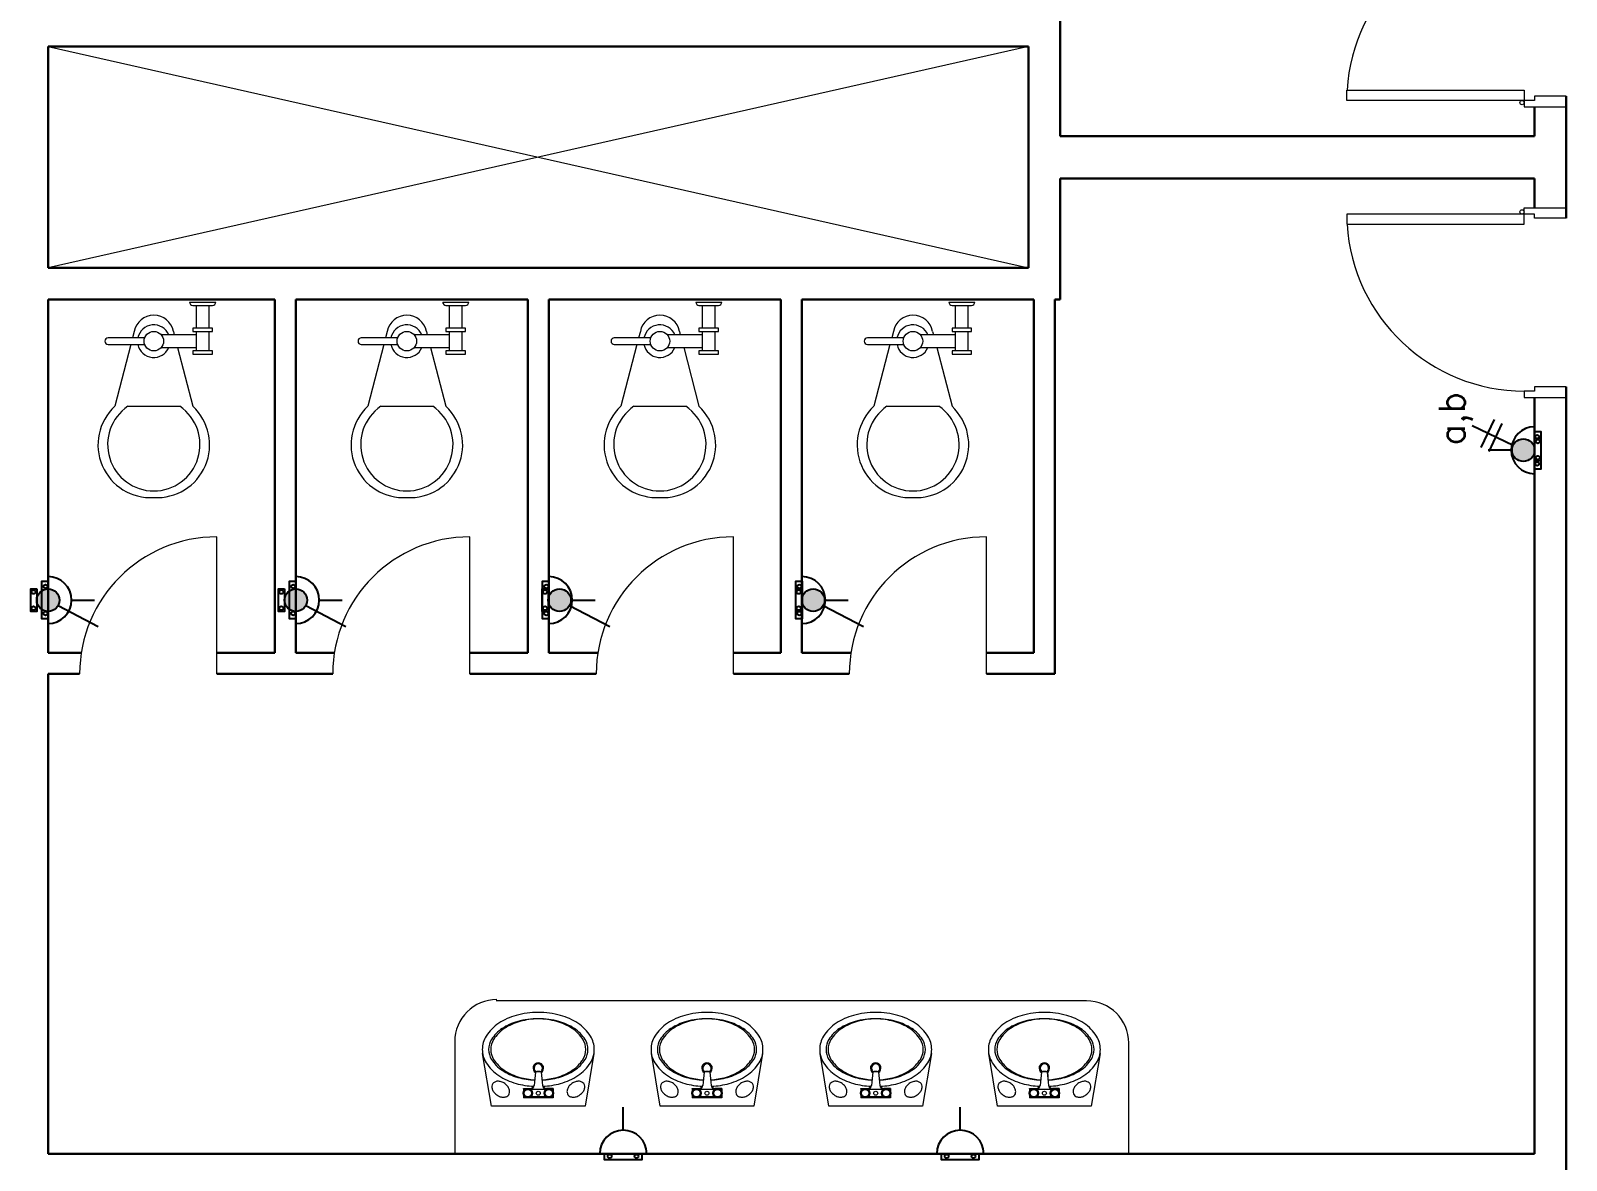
# Model space of a CAD drawing. Extents: x -15 to 148, y 313 to 399.
# Drawn here: x 36.59 to 43.88, y 358.24 to 363.6 of the extents above; entities that cross this region are included whole.
import ezdxf

# ---------------------------------------------------------------- set-up
doc = ezdxf.new("R2010")
doc.units = 0
doc.header["$LTSCALE"] = 0.15
doc.layers.get('0').update_dxf_attribs({"color": 252})
for name, color, linetype in [('0 BDH', 252, 'Continuous'), ('0 NAMES', 252, 'Continuous'), ('0 sockets', 252, 'Continuous'), ('E- Power- SYM', 4, 'Continuous'), ('E-SOCK', 2, 'Continuous'), ('E-TEXT', 3, 'Continuous'), ('Lighting Swiches Layer', 4, 'Continuous')]:
    doc.layers.add(name, color=color, linetype=linetype)
for name, color, linetype, lineweight in [('anal', 252, 'Continuous', 20), ('DOOR', 252, 'Continuous', 20), ('FIXT', 252, 'Continuous', 9), ('wall', 252, 'Continuous', 30), ('WC', 252, 'Continuous', 9)]:
    doc.layers.add(name, color=color, linetype=linetype, lineweight=lineweight)
doc.styles.add('E80', font='simplex.shx', dxfattribs={"height": 200})
pattern_1 = [(0, (0, 0), (0, 6.985), [5.08, -1.905]), (90, (0, 0), (-6.985, 4e-16), [5.08, -1.905])]

# ---------------------------------------------------------------- blocks, each defined once
blk = doc.blocks.new('ARCH')
at = {"layer": 'anal'}
for p, q in [((41.325, 363.525), (36.675, 362.475)), ((36.675, 363.525), (41.325, 362.475)), ((36.675, 363.525), (41.325, 362.475)), ((41.325, 363.525), (36.675, 362.475)), ((41.6, 359), (38.8, 359)), ((38.6036, 358.8062), (38.6036, 358.275)), ((41.8, 358.275), (41.8, 358.8))]:
    blk.add_line(p, q, dxfattribs=at)
for centre, start, end in [((38.8036, 358.8062), 90, 180), ((41.6, 358.8), 0, 90)]:
    blk.add_arc(centre, 0.2, start, end, dxfattribs=at)
at = {"layer": 'DOOR'}
for p, q in [((37.475, 360.55), (37.475, 361.2)), ((38.675, 360.55), (38.675, 361.2)), ((39.925, 360.55), (39.925, 361.2)), ((41.125, 360.55), (41.125, 361.2))]:
    blk.add_line(p, q, dxfattribs=at)
for points in [[(43.675, 363.2692), (42.835, 363.2692), (42.835, 363.3175), (43.675, 363.3175)], [(43.675, 363.2692), (43.675, 363.2392), (43.875, 363.2392), (43.875, 363.2892), (43.725, 363.2892), (43.725, 363.2692)], [(43.675, 362.7308), (42.835, 362.7308), (42.835, 362.6825), (43.675, 362.6825)], [(43.675, 362.7308), (43.675, 362.7608), (43.875, 362.7608), (43.875, 362.7108), (43.725, 362.7108), (43.725, 362.7308)], [(43.675, 361.8908), (43.675, 361.8608), (43.875, 361.8608), (43.875, 361.9108), (43.725, 361.9108), (43.725, 361.8908)]]:
    blk.add_lwpolyline(points, close=True, dxfattribs=at)
for centre in [(43.665, 363.2592), (43.665, 362.7408)]:
    blk.add_circle(centre, 0.01, dxfattribs=at)
for centre, radius, start, end in [((43.6783, 363.2643), 0.8449, 90.22177, 176.38894), ((43.6783, 362.7357), 0.8449, 183.61106, 269.77823), ((37.475, 360.55), 0.65, 90, 180), ((38.675, 360.55), 0.65, 90, 180), ((39.925, 360.55), 0.65, 90, 180), ((41.125, 360.55), 0.65, 90, 180)]:
    blk.add_arc(centre, radius, start, end, dxfattribs=at)
at = {"layer": 'FIXT'}
for p, q in [((38.7775, 358.5), (38.7361, 358.7501)), ((39.2639, 358.7501), (39.2225, 358.5)), ((39.5775, 358.5), (39.5361, 358.7501)), ((40.0639, 358.7501), (40.0225, 358.5)), ((40.3775, 358.5), (40.3361, 358.7501)), ((40.8639, 358.7501), (40.8225, 358.5)), ((41.1775, 358.5), (41.1361, 358.7501)), ((41.6639, 358.7501), (41.6225, 358.5)), ((38.9868, 358.6621), (38.98, 358.5979)), ((38.986, 358.6635), (38.9819, 358.616)), ((38.9868, 358.6621), (38.986, 358.6635)), ((39.0132, 358.6621), (39.014, 358.6635)), ((39.0132, 358.6621), (39.02, 358.5979)), ((39.014, 358.6635), (39.0181, 358.616)), ((39.7868, 358.6621), (39.78, 358.5979)), ((39.786, 358.6635), (39.7819, 358.616)), ((39.7868, 358.6621), (39.786, 358.6635)), ((39.8133, 358.6621), (39.814, 358.6635)), ((39.8133, 358.6621), (39.82, 358.5979)), ((39.814, 358.6635), (39.8181, 358.616)), ((40.5868, 358.6621), (40.58, 358.5979)), ((40.586, 358.6635), (40.5819, 358.616)), ((40.5868, 358.6621), (40.586, 358.6635)), ((40.6133, 358.6621), (40.614, 358.6635)), ((40.6133, 358.6621), (40.62, 358.5979)), ((40.614, 358.6635), (40.6181, 358.616)), ((41.3868, 358.6621), (41.38, 358.5979)), ((41.386, 358.6635), (41.3819, 358.616)), ((41.3868, 358.6621), (41.386, 358.6635)), ((41.4133, 358.6621), (41.414, 358.6635)), ((41.4133, 358.6621), (41.42, 358.5979)), ((41.414, 358.6635), (41.4181, 358.616)), ((38.93, 358.5845), (38.9609, 358.5845)), ((38.93, 358.5845), (38.93, 358.5712)), ((38.931, 358.58), (38.93, 358.5845)), ((38.931, 358.58), (38.931, 358.5731)), ((38.931, 358.58), (38.9374, 358.58)), ((39.0374, 358.58), (38.9626, 358.58)), ((39.07, 358.5845), (39.0391, 358.5845)), ((39.069, 358.58), (39.0626, 358.58)), ((39.069, 358.58), (39.07, 358.5845)), ((39.069, 358.58), (39.069, 358.5731)), ((39.07, 358.5845), (39.07, 358.5712)), ((39.73, 358.5845), (39.7609, 358.5845)), ((39.73, 358.5845), (39.73, 358.5712)), ((39.731, 358.58), (39.73, 358.5845)), ((39.731, 358.58), (39.731, 358.5731)), ((39.731, 358.58), (39.7374, 358.58)), ((39.8374, 358.58), (39.7626, 358.58)), ((39.87, 358.5845), (39.8391, 358.5845)), ((39.869, 358.58), (39.8626, 358.58)), ((39.869, 358.58), (39.87, 358.5845)), ((39.869, 358.58), (39.869, 358.5731)), ((39.87, 358.5845), (39.87, 358.5712)), ((40.53, 358.5845), (40.5609, 358.5845)), ((40.53, 358.5845), (40.53, 358.5712)), ((40.531, 358.58), (40.53, 358.5845)), ((40.531, 358.58), (40.531, 358.5731)), ((40.531, 358.58), (40.5374, 358.58)), ((40.6374, 358.58), (40.5626, 358.58)), ((40.67, 358.5845), (40.6391, 358.5845)), ((40.669, 358.58), (40.6626, 358.58)), ((40.669, 358.58), (40.67, 358.5845)), ((40.669, 358.58), (40.669, 358.5731)), ((40.67, 358.5845), (40.67, 358.5712)), ((41.33, 358.5845), (41.3609, 358.5845)), ((41.33, 358.5845), (41.33, 358.5712)), ((41.331, 358.58), (41.33, 358.5845)), ((41.331, 358.58), (41.331, 358.5731)), ((41.331, 358.58), (41.3374, 358.58)), ((41.4374, 358.58), (41.3626, 358.58)), ((41.47, 358.5845), (41.4391, 358.5845)), ((41.469, 358.58), (41.4626, 358.58)), ((41.469, 358.58), (41.47, 358.5845)), ((41.469, 358.58), (41.469, 358.5731)), ((41.47, 358.5845), (41.47, 358.5712)), ((39.2225, 358.5), (38.7775, 358.5)), ((38.93, 358.5528), (38.93, 358.5395)), ((38.931, 358.544), (38.93, 358.5395)), ((39.07, 358.5395), (38.93, 358.5395)), ((38.931, 358.5509), (38.931, 358.544)), ((38.931, 358.544), (38.9374, 358.544)), ((39.0374, 358.544), (38.9626, 358.544)), ((39.069, 358.544), (39.0626, 358.544)), ((39.069, 358.5509), (39.069, 358.544)), ((39.069, 358.544), (39.07, 358.5395)), ((39.07, 358.5528), (39.07, 358.5395)), ((40.0225, 358.5), (39.5775, 358.5)), ((39.73, 358.5528), (39.73, 358.5395)), ((39.731, 358.544), (39.73, 358.5395)), ((39.87, 358.5395), (39.73, 358.5395)), ((39.731, 358.5509), (39.731, 358.544)), ((39.731, 358.544), (39.7374, 358.544)), ((39.8374, 358.544), (39.7626, 358.544)), ((39.869, 358.544), (39.8626, 358.544)), ((39.869, 358.5509), (39.869, 358.544)), ((39.869, 358.544), (39.87, 358.5395)), ((39.87, 358.5528), (39.87, 358.5395)), ((40.8225, 358.5), (40.3775, 358.5)), ((40.53, 358.5528), (40.53, 358.5395)), ((40.531, 358.544), (40.53, 358.5395)), ((40.67, 358.5395), (40.53, 358.5395)), ((40.531, 358.5509), (40.531, 358.544)), ((40.531, 358.544), (40.5374, 358.544)), ((40.6374, 358.544), (40.5626, 358.544)), ((40.669, 358.544), (40.6626, 358.544)), ((40.669, 358.5509), (40.669, 358.544)), ((40.669, 358.544), (40.67, 358.5395)), ((40.67, 358.5528), (40.67, 358.5395)), ((41.6225, 358.5), (41.1775, 358.5)), ((41.33, 358.5528), (41.33, 358.5395)), ((41.331, 358.544), (41.33, 358.5395)), ((41.47, 358.5395), (41.33, 358.5395)), ((41.331, 358.5509), (41.331, 358.544)), ((41.331, 358.544), (41.3374, 358.544)), ((41.4374, 358.544), (41.3626, 358.544)), ((41.469, 358.544), (41.4626, 358.544)), ((41.469, 358.5509), (41.469, 358.544)), ((41.469, 358.544), (41.47, 358.5395)), ((41.47, 358.5528), (41.47, 358.5395))]:
    blk.add_line(p, q, dxfattribs=at)
for centre, radius in [((38.95, 358.562), 0.022), ((38.95, 358.562), 0.0173), ((39, 358.562), 0.0095), ((39.05, 358.562), 0.022), ((39.05, 358.562), 0.0173), ((39.75, 358.562), 0.022), ((39.75, 358.562), 0.0173), ((39.8, 358.562), 0.0095), ((39.85, 358.562), 0.022), ((39.85, 358.562), 0.0173), ((40.55, 358.562), 0.022), ((40.55, 358.562), 0.0173), ((40.6, 358.562), 0.0095), ((40.65, 358.562), 0.022), ((40.65, 358.562), 0.0173), ((41.35, 358.562), 0.022), ((41.35, 358.562), 0.0173), ((41.4, 358.562), 0.0095), ((41.45, 358.562), 0.022), ((41.45, 358.562), 0.0173)]:
    blk.add_circle(centre, radius, dxfattribs=at)
for centre, radius, start, end in [((39, 358.5447), 0.4003, 90, 105.31243), ((39, 358.5447), 0.4003, 74.68757, 90), ((39.8, 358.5447), 0.4003, 90, 105.31243), ((39.8, 358.5447), 0.4003, 74.68757, 90), ((40.6, 358.5447), 0.4003, 90, 105.31243), ((40.6, 358.5447), 0.4003, 74.68757, 90), ((41.4, 358.5447), 0.4003, 90, 105.31243), ((41.4, 358.5447), 0.4003, 74.68757, 90), ((38.9234, 358.7254), 0.2016, 123.46538, 147.92748), ((38.9234, 358.7254), 0.1716, 123.46538, 147.92748), ((38.9334, 358.7254), 0.1716, 123.46538, 147.92748), ((38.9697, 358.6554), 0.2855, 105.31243, 123.46538), ((38.9697, 358.6554), 0.2555, 105.31243, 123.46538), ((38.9797, 358.6554), 0.2555, 105.31243, 123.46538), ((39, 358.5447), 0.3703, 90, 105.31243), ((39.01, 358.5447), 0.3703, 91.54763, 105.31243), ((39, 358.5447), 0.3703, 74.68757, 90), ((38.99, 358.5447), 0.3703, 74.68757, 88.45237), ((39.0203, 358.6554), 0.2555, 56.53462, 74.68757), ((39.0303, 358.6554), 0.2555, 56.53462, 74.68757), ((39.0303, 358.6554), 0.2855, 56.53462, 74.68757), ((39.0666, 358.7254), 0.1716, 32.07252, 56.53462), ((39.0766, 358.7254), 0.1716, 32.07252, 56.53462), ((39.0766, 358.7254), 0.2016, 32.07252, 56.53462), ((39.7234, 358.7254), 0.2016, 123.46538, 147.92748), ((39.7234, 358.7254), 0.1716, 123.46538, 147.92748), ((39.7334, 358.7254), 0.1716, 123.46538, 147.92748), ((39.7697, 358.6554), 0.2855, 105.31243, 123.46538), ((39.7697, 358.6554), 0.2555, 105.31243, 123.46538), ((39.7797, 358.6554), 0.2555, 105.31243, 123.46538), ((39.8, 358.5447), 0.3703, 90, 105.31243), ((39.81, 358.5447), 0.3703, 91.54763, 105.31243), ((39.8, 358.5447), 0.3703, 74.68757, 90), ((39.79, 358.5447), 0.3703, 74.68757, 88.45237), ((39.8203, 358.6554), 0.2555, 56.53462, 74.68757), ((39.8303, 358.6554), 0.2555, 56.53462, 74.68757), ((39.8303, 358.6554), 0.2855, 56.53462, 74.68757), ((39.8666, 358.7254), 0.1716, 32.07252, 56.53462), ((39.8766, 358.7254), 0.1716, 32.07252, 56.53462), ((39.8766, 358.7254), 0.2016, 32.07252, 56.53462), ((40.5234, 358.7254), 0.2016, 123.46538, 147.92748), ((40.5234, 358.7254), 0.1716, 123.46538, 147.92748), ((40.5334, 358.7254), 0.1716, 123.46538, 147.92748), ((40.5697, 358.6554), 0.2855, 105.31243, 123.46538), ((40.5697, 358.6554), 0.2555, 105.31243, 123.46538), ((40.5797, 358.6554), 0.2555, 105.31243, 123.46538), ((40.6, 358.5447), 0.3703, 90, 105.31243), ((40.61, 358.5447), 0.3703, 91.54763, 105.31243), ((40.6, 358.5447), 0.3703, 74.68757, 90), ((40.59, 358.5447), 0.3703, 74.68757, 88.45237), ((40.6203, 358.6554), 0.2555, 56.53462, 74.68757), ((40.6303, 358.6554), 0.2555, 56.53462, 74.68757), ((40.6303, 358.6554), 0.2855, 56.53462, 74.68757), ((40.6666, 358.7254), 0.1716, 32.07252, 56.53462), ((40.6766, 358.7254), 0.1716, 32.07252, 56.53462), ((40.6766, 358.7254), 0.2016, 32.07252, 56.53462), ((41.3234, 358.7254), 0.2016, 123.46538, 147.92748), ((41.3234, 358.7254), 0.1716, 123.46538, 147.92748), ((41.3334, 358.7254), 0.1716, 123.46538, 147.92748), ((41.3697, 358.6554), 0.2855, 105.31243, 123.46538), ((41.3697, 358.6554), 0.2555, 105.31243, 123.46538), ((41.3797, 358.6554), 0.2555, 105.31243, 123.46538), ((41.4, 358.5447), 0.3703, 90, 105.31243), ((41.41, 358.5447), 0.3703, 91.54763, 105.31243), ((41.4, 358.5447), 0.3703, 74.68757, 90), ((41.39, 358.5447), 0.3703, 74.68757, 88.45237), ((41.4203, 358.6554), 0.2555, 56.53462, 74.68757), ((41.4303, 358.6554), 0.2555, 56.53462, 74.68757), ((41.4303, 358.6554), 0.2855, 56.53462, 74.68757), ((41.4666, 358.7254), 0.1716, 32.07252, 56.53462), ((41.4766, 358.7254), 0.1716, 32.07252, 56.53462), ((41.4766, 358.7254), 0.2016, 32.07252, 56.53462), ((38.8531, 358.7695), 0.1186, 147.92748, 180), ((38.8531, 358.7695), 0.0886, 147.92748, 180), ((38.8631, 358.7695), 0.0886, 147.92748, 180), ((39.1369, 358.7695), 0.0886, 0, 32.07252), ((39.1469, 358.7695), 0.0886, 0, 32.07252), ((39.1469, 358.7695), 0.1186, 0, 32.07252), ((39.6531, 358.7695), 0.1186, 147.92748, 180), ((39.6531, 358.7695), 0.0886, 147.92748, 180), ((39.6631, 358.7695), 0.0886, 147.92748, 180), ((39.9369, 358.7695), 0.0886, 0, 32.07252), ((39.9469, 358.7695), 0.0886, 0, 32.07252), ((39.9469, 358.7695), 0.1186, 0, 32.07252), ((40.4531, 358.7695), 0.1186, 147.92748, 180), ((40.4531, 358.7695), 0.0886, 147.92748, 180), ((40.4631, 358.7695), 0.0886, 147.92748, 180), ((40.7369, 358.7695), 0.0886, 0, 32.07252), ((40.7469, 358.7695), 0.0886, 0, 32.07252), ((40.7469, 358.7695), 0.1186, 0, 32.07252), ((41.2531, 358.7695), 0.1186, 147.92748, 180), ((41.2531, 358.7695), 0.0886, 147.92748, 180), ((41.2631, 358.7695), 0.0886, 147.92748, 180), ((41.5369, 358.7695), 0.0886, 0, 32.07252), ((41.5469, 358.7695), 0.0886, 0, 32.07252), ((41.5469, 358.7695), 0.1186, 0, 32.07252), ((38.8531, 358.7695), 0.1186, 180, 212.07252), ((38.8531, 358.7695), 0.0886, 180, 212.07252), ((38.8631, 358.7695), 0.0886, 180, 212.07252), ((38.9234, 358.8136), 0.1716, 212.07252, 236.53462), ((38.9334, 358.8136), 0.1716, 212.07252, 236.53462), ((39.0666, 358.8136), 0.1716, 303.46538, 327.92748), ((39.0766, 358.8136), 0.1716, 303.46538, 327.92748), ((39.1369, 358.7695), 0.0886, 327.92748, 0), ((39.1469, 358.7695), 0.0886, 327.92748, 0), ((39.1469, 358.7695), 0.1186, 327.92748, 0), ((39.6531, 358.7695), 0.1186, 180, 212.07252), ((39.6531, 358.7695), 0.0886, 180, 212.07252), ((39.6631, 358.7695), 0.0886, 180, 212.07252), ((39.7234, 358.8136), 0.1716, 212.07252, 236.53462), ((39.7334, 358.8136), 0.1716, 212.07252, 236.53462), ((39.8666, 358.8136), 0.1716, 303.46538, 327.92748), ((39.8766, 358.8136), 0.1716, 303.46538, 327.92748), ((39.9369, 358.7695), 0.0886, 327.92748, 0), ((39.9469, 358.7695), 0.0886, 327.92748, 0), ((39.9469, 358.7695), 0.1186, 327.92748, 0), ((40.4531, 358.7695), 0.1186, 180, 212.07252), ((40.4531, 358.7695), 0.0886, 180, 212.07252), ((40.4631, 358.7695), 0.0886, 180, 212.07252), ((40.5234, 358.8136), 0.1716, 212.07252, 236.53462), ((40.5334, 358.8136), 0.1716, 212.07252, 236.53462), ((40.6666, 358.8136), 0.1716, 303.46538, 327.92748), ((40.6766, 358.8136), 0.1716, 303.46538, 327.92748), ((40.7369, 358.7695), 0.0886, 327.92748, 0), ((40.7469, 358.7695), 0.0886, 327.92748, 0), ((40.7469, 358.7695), 0.1186, 327.92748, 0), ((41.2531, 358.7695), 0.1186, 180, 212.07252), ((41.2531, 358.7695), 0.0886, 180, 212.07252), ((41.2631, 358.7695), 0.0886, 180, 212.07252), ((41.3234, 358.8136), 0.1716, 212.07252, 236.53462), ((41.3334, 358.8136), 0.1716, 212.07252, 236.53462), ((41.4666, 358.8136), 0.1716, 303.46538, 327.92748), ((41.4766, 358.8136), 0.1716, 303.46538, 327.92748), ((41.5369, 358.7695), 0.0886, 327.92748, 0), ((41.5469, 358.7695), 0.0886, 327.92748, 0), ((41.5469, 358.7695), 0.1186, 327.92748, 0), ((38.9234, 358.8136), 0.2016, 212.07252, 236.53462), ((38.9697, 358.8836), 0.2855, 236.53462, 254.68757), ((38.9697, 358.8836), 0.2555, 236.53462, 254.68757), ((38.9797, 358.8836), 0.2555, 236.53462, 254.68757), ((39, 358.681), 0.025, 301.88267, 238.11733), ((39, 358.681), 0.02, 0, 180), ((39, 358.681), 0.02, 180, 238.50071), ((39, 358.5655), 0.099, 81.872, 98.128), ((39, 358.5652), 0.0978, 82.2121, 97.7879), ((39, 358.681), 0.02, 301.49929, 0), ((39.0203, 358.8836), 0.2555, 285.31243, 303.46538), ((39.0303, 358.8836), 0.2555, 285.31243, 303.46538), ((39.0303, 358.8836), 0.2855, 285.31243, 303.46538), ((39.0766, 358.8136), 0.2016, 303.46538, 327.92748), ((39.7234, 358.8136), 0.2016, 212.07252, 236.53462), ((39.7697, 358.8836), 0.2855, 236.53462, 254.68757), ((39.7697, 358.8836), 0.2555, 236.53462, 254.68757), ((39.7797, 358.8836), 0.2555, 236.53462, 254.68757), ((39.8, 358.681), 0.025, 301.88267, 238.11733), ((39.8, 358.681), 0.02, 0, 180), ((39.8, 358.681), 0.02, 180, 238.50071), ((39.8, 358.5655), 0.099, 81.872, 98.128), ((39.8, 358.5652), 0.0978, 82.2121, 97.7879), ((39.8, 358.681), 0.02, 301.49929, 0), ((39.8203, 358.8836), 0.2555, 285.31243, 303.46538), ((39.8303, 358.8836), 0.2555, 285.31243, 303.46538), ((39.8303, 358.8836), 0.2855, 285.31243, 303.46538), ((39.8766, 358.8136), 0.2016, 303.46538, 327.92748), ((40.5234, 358.8136), 0.2016, 212.07252, 236.53462), ((40.5697, 358.8836), 0.2855, 236.53462, 254.68757), ((40.5697, 358.8836), 0.2555, 236.53462, 254.68757), ((40.5797, 358.8836), 0.2555, 236.53462, 254.68757), ((40.6, 358.681), 0.025, 301.88267, 238.11733), ((40.6, 358.681), 0.02, 0, 180), ((40.6, 358.681), 0.02, 180, 238.50071), ((40.6, 358.5655), 0.099, 81.872, 98.128), ((40.6, 358.5652), 0.0978, 82.2121, 97.7879), ((40.6, 358.681), 0.02, 301.49929, 0), ((40.6203, 358.8836), 0.2555, 285.31243, 303.46538), ((40.6303, 358.8836), 0.2555, 285.31243, 303.46538), ((40.6303, 358.8836), 0.2855, 285.31243, 303.46538), ((40.6766, 358.8136), 0.2016, 303.46538, 327.92748), ((41.3234, 358.8136), 0.2016, 212.07252, 236.53462), ((41.3697, 358.8836), 0.2855, 236.53462, 254.68757), ((41.3697, 358.8836), 0.2555, 236.53462, 254.68757), ((41.3797, 358.8836), 0.2555, 236.53462, 254.68757), ((41.4, 358.681), 0.025, 301.88267, 238.11733), ((41.4, 358.681), 0.02, 0, 180), ((41.4, 358.681), 0.02, 180, 238.50071), ((41.4, 358.5655), 0.099, 81.872, 98.128), ((41.4, 358.5652), 0.0978, 82.2121, 97.7879), ((41.4, 358.681), 0.02, 301.49929, 0), ((41.4203, 358.8836), 0.2555, 285.31243, 303.46538), ((41.4303, 358.8836), 0.2555, 285.31243, 303.46538), ((41.4303, 358.8836), 0.2855, 285.31243, 303.46538), ((41.4766, 358.8136), 0.2016, 303.46538, 327.92748), ((38.8158, 358.5924), 0.036, 174.07048, 198.31028), ((38.8035, 358.5936), 0.0237, 145, 174.07048), ((38.8269, 358.5961), 0.0477, 198.31028, 217.84822), ((38.8035, 358.5936), 0.0237, 115.92952, 145), ((38.8089, 358.5826), 0.036, 91.68972, 115.92952), ((38.8092, 358.5708), 0.0477, 72.15178, 91.68972), ((38.8045, 358.5561), 0.0632, 55, 72.15178), ((38.8045, 358.5561), 0.0632, 37.84822, 55), ((38.8168, 358.5656), 0.0477, 18.31028, 37.84822), ((38.8279, 358.5693), 0.036, 354.07048, 18.31028), ((39, 358.9943), 0.4003, 254.68757, 266.8829), ((39, 358.9943), 0.3703, 254.68757, 267.31327), ((39.01, 358.9943), 0.3703, 254.68757, 265.77096), ((38.95, 358.5907), 0.0115, 225.8561, 314.1439), ((38.9609, 358.6045), 0.02, 270, 344.93868), ((38.9601, 358.6), 0.02, 276.65267, 354.02226), ((38.99, 358.9943), 0.3703, 274.22904, 285.31243), ((39, 358.9943), 0.3703, 272.68673, 285.31243), ((39.0391, 358.6045), 0.02, 195.06132, 270), ((39.0399, 358.6), 0.02, 185.97774, 263.34733), ((39, 358.9943), 0.4003, 273.1171, 285.31243), ((39.05, 358.5907), 0.0115, 225.8561, 314.1439), ((39.1721, 358.5693), 0.036, 161.68972, 185.92952), ((39.1832, 358.5656), 0.0477, 142.15178, 161.68972), ((39.1955, 358.5561), 0.0632, 125, 142.15178), ((39.1955, 358.5561), 0.0632, 107.84822, 125), ((39.1908, 358.5708), 0.0477, 88.31028, 107.84822), ((39.1911, 358.5826), 0.036, 64.07048, 88.31028), ((39.1965, 358.5936), 0.0237, 35, 64.07048), ((39.1731, 358.5961), 0.0477, 322.15178, 341.68972), ((39.1965, 358.5936), 0.0237, 5.92952, 35), ((39.1842, 358.5924), 0.036, 341.68972, 5.92952), ((39.6158, 358.5924), 0.036, 174.07048, 198.31028), ((39.6035, 358.5936), 0.0237, 145, 174.07048), ((39.6269, 358.5961), 0.0477, 198.31028, 217.84822), ((39.6035, 358.5936), 0.0237, 115.92952, 145), ((39.6089, 358.5826), 0.036, 91.68972, 115.92952), ((39.6092, 358.5708), 0.0477, 72.15178, 91.68972), ((39.6045, 358.5561), 0.0632, 55, 72.15178), ((39.6045, 358.5561), 0.0632, 37.84822, 55), ((39.6168, 358.5656), 0.0477, 18.31028, 37.84822), ((39.6279, 358.5693), 0.036, 354.07048, 18.31028), ((39.8, 358.9943), 0.4003, 254.68757, 266.8829), ((39.8, 358.9943), 0.3703, 254.68757, 267.31327), ((39.81, 358.9943), 0.3703, 254.68757, 265.77096), ((39.75, 358.5907), 0.0115, 225.8561, 314.1439), ((39.7609, 358.6045), 0.02, 270, 344.93868), ((39.7601, 358.6), 0.02, 276.65267, 354.02226), ((39.79, 358.9943), 0.3703, 274.22904, 285.31243), ((39.8, 358.9943), 0.3703, 272.68673, 285.31243), ((39.8391, 358.6045), 0.02, 195.06132, 270), ((39.8399, 358.6), 0.02, 185.97774, 263.34733), ((39.8, 358.9943), 0.4003, 273.1171, 285.31243), ((39.85, 358.5907), 0.0115, 225.8561, 314.1439), ((39.9721, 358.5693), 0.036, 161.68972, 185.92952), ((39.9832, 358.5656), 0.0477, 142.15178, 161.68972), ((39.9955, 358.5561), 0.0632, 125, 142.15178), ((39.9955, 358.5561), 0.0632, 107.84822, 125), ((39.9908, 358.5708), 0.0477, 88.31028, 107.84822), ((39.9911, 358.5826), 0.036, 64.07048, 88.31028), ((39.9965, 358.5936), 0.0237, 35, 64.07048), ((39.9731, 358.5961), 0.0477, 322.15178, 341.68972), ((39.9965, 358.5936), 0.0237, 5.92952, 35), ((39.9842, 358.5924), 0.036, 341.68972, 5.92952), ((40.4158, 358.5924), 0.036, 174.07048, 198.31028), ((40.4035, 358.5936), 0.0237, 145, 174.07048), ((40.4269, 358.5961), 0.0477, 198.31028, 217.84822), ((40.4035, 358.5936), 0.0237, 115.92952, 145), ((40.4089, 358.5826), 0.036, 91.68972, 115.92952), ((40.4092, 358.5708), 0.0477, 72.15178, 91.68972), ((40.4045, 358.5561), 0.0632, 55, 72.15178), ((40.4045, 358.5561), 0.0632, 37.84822, 55), ((40.4168, 358.5656), 0.0477, 18.31028, 37.84822), ((40.4279, 358.5693), 0.036, 354.07048, 18.31028), ((40.6, 358.9943), 0.4003, 254.68757, 266.8829), ((40.6, 358.9943), 0.3703, 254.68757, 267.31327), ((40.61, 358.9943), 0.3703, 254.68757, 265.77096), ((40.55, 358.5907), 0.0115, 225.8561, 314.1439), ((40.5609, 358.6045), 0.02, 270, 344.93868), ((40.5601, 358.6), 0.02, 276.65267, 354.02226), ((40.59, 358.9943), 0.3703, 274.22904, 285.31243), ((40.6, 358.9943), 0.3703, 272.68673, 285.31243), ((40.6391, 358.6045), 0.02, 195.06132, 270), ((40.6399, 358.6), 0.02, 185.97774, 263.34733), ((40.6, 358.9943), 0.4003, 273.1171, 285.31243), ((40.65, 358.5907), 0.0115, 225.8561, 314.1439), ((40.7721, 358.5693), 0.036, 161.68972, 185.92952), ((40.7832, 358.5656), 0.0477, 142.15178, 161.68972), ((40.7955, 358.5561), 0.0632, 125, 142.15178), ((40.7955, 358.5561), 0.0632, 107.84822, 125), ((40.7908, 358.5708), 0.0477, 88.31028, 107.84822), ((40.7911, 358.5826), 0.036, 64.07048, 88.31028), ((40.7965, 358.5936), 0.0237, 35, 64.07048), ((40.7731, 358.5961), 0.0477, 322.15178, 341.68972), ((40.7965, 358.5936), 0.0237, 5.92952, 35), ((40.7842, 358.5924), 0.036, 341.68972, 5.92952), ((41.2158, 358.5924), 0.036, 174.07048, 198.31028), ((41.2035, 358.5936), 0.0237, 145, 174.07048), ((41.2269, 358.5961), 0.0477, 198.31028, 217.84822), ((41.2035, 358.5936), 0.0237, 115.92952, 145), ((41.2089, 358.5826), 0.036, 91.68972, 115.92952), ((41.2092, 358.5708), 0.0477, 72.15178, 91.68972), ((41.2045, 358.5561), 0.0632, 55, 72.15178), ((41.2045, 358.5561), 0.0632, 37.84822, 55), ((41.2168, 358.5656), 0.0477, 18.31028, 37.84822), ((41.2279, 358.5693), 0.036, 354.07048, 18.31028), ((41.4, 358.9943), 0.4003, 254.68757, 266.8829), ((41.4, 358.9943), 0.3703, 254.68757, 267.31327), ((41.41, 358.9943), 0.3703, 254.68757, 265.77096), ((41.35, 358.5907), 0.0115, 225.8561, 314.1439), ((41.3609, 358.6045), 0.02, 270, 344.93868), ((41.3601, 358.6), 0.02, 276.65267, 354.02226), ((41.39, 358.9943), 0.3703, 274.22904, 285.31243), ((41.4, 358.9943), 0.3703, 272.68673, 285.31243), ((41.4391, 358.6045), 0.02, 195.06132, 270), ((41.4399, 358.6), 0.02, 185.97774, 263.34733), ((41.4, 358.9943), 0.4003, 273.1171, 285.31243), ((41.45, 358.5907), 0.0115, 225.8561, 314.1439), ((41.5721, 358.5693), 0.036, 161.68972, 185.92952), ((41.5832, 358.5656), 0.0477, 142.15178, 161.68972), ((41.5955, 358.5561), 0.0632, 125, 142.15178), ((41.5955, 358.5561), 0.0632, 107.84822, 125), ((41.5908, 358.5708), 0.0477, 88.31028, 107.84822), ((41.5911, 358.5826), 0.036, 64.07048, 88.31028), ((41.5965, 358.5936), 0.0237, 35, 64.07048), ((41.5731, 358.5961), 0.0477, 322.15178, 341.68972), ((41.5965, 358.5936), 0.0237, 5.92952, 35), ((41.5842, 358.5924), 0.036, 341.68972, 5.92952), ((38.8392, 358.6056), 0.0632, 217.84822, 235), ((38.8392, 358.6056), 0.0632, 235, 252.15178), ((38.8344, 358.5908), 0.0477, 252.15178, 271.68972), ((38.8347, 358.5791), 0.036, 271.68972, 295.92952), ((38.8401, 358.568), 0.0237, 295.92952, 325), ((38.8401, 358.568), 0.0237, 325, 354.07048), ((38.9213, 358.562), 0.0115, 315.8561, 44.1439), ((38.95, 358.5333), 0.0115, 45.8561, 134.1439), ((38.9787, 358.562), 0.0115, 135.8561, 224.1439), ((39.0213, 358.562), 0.0115, 315.8561, 44.1439), ((39.05, 358.5333), 0.0115, 45.8561, 134.1439), ((39.0787, 358.562), 0.0115, 135.8561, 224.1439), ((39.1599, 358.568), 0.0237, 185.92952, 215), ((39.1599, 358.568), 0.0237, 215, 244.07048), ((39.1653, 358.5791), 0.036, 244.07048, 268.31028), ((39.1656, 358.5908), 0.0477, 268.31028, 287.84822), ((39.1608, 358.6056), 0.0632, 287.84822, 305), ((39.1608, 358.6056), 0.0632, 305, 322.15178), ((39.6392, 358.6056), 0.0632, 217.84822, 235), ((39.6392, 358.6056), 0.0632, 235, 252.15178), ((39.6344, 358.5908), 0.0477, 252.15178, 271.68972), ((39.6347, 358.5791), 0.036, 271.68972, 295.92952), ((39.6401, 358.568), 0.0237, 295.92952, 325), ((39.6401, 358.568), 0.0237, 325, 354.07048), ((39.7213, 358.562), 0.0115, 315.8561, 44.1439), ((39.75, 358.5333), 0.0115, 45.8561, 134.1439), ((39.7787, 358.562), 0.0115, 135.8561, 224.1439), ((39.8213, 358.562), 0.0115, 315.8561, 44.1439), ((39.85, 358.5333), 0.0115, 45.8561, 134.1439), ((39.8787, 358.562), 0.0115, 135.8561, 224.1439), ((39.9599, 358.568), 0.0237, 185.92952, 215), ((39.9599, 358.568), 0.0237, 215, 244.07048), ((39.9653, 358.5791), 0.036, 244.07048, 268.31028), ((39.9656, 358.5908), 0.0477, 268.31028, 287.84822), ((39.9608, 358.6056), 0.0632, 287.84822, 305), ((39.9608, 358.6056), 0.0632, 305, 322.15178), ((40.4392, 358.6056), 0.0632, 217.84822, 235), ((40.4392, 358.6056), 0.0632, 235, 252.15178), ((40.4344, 358.5908), 0.0477, 252.15178, 271.68972), ((40.4347, 358.5791), 0.036, 271.68972, 295.92952), ((40.4401, 358.568), 0.0237, 295.92952, 325), ((40.4401, 358.568), 0.0237, 325, 354.07048), ((40.5213, 358.562), 0.0115, 315.8561, 44.1439), ((40.55, 358.5333), 0.0115, 45.8561, 134.1439), ((40.5787, 358.562), 0.0115, 135.8561, 224.1439), ((40.6213, 358.562), 0.0115, 315.8561, 44.1439), ((40.65, 358.5333), 0.0115, 45.8561, 134.1439), ((40.6787, 358.562), 0.0115, 135.8561, 224.1439), ((40.7599, 358.568), 0.0237, 185.92952, 215), ((40.7599, 358.568), 0.0237, 215, 244.07048), ((40.7653, 358.5791), 0.036, 244.07048, 268.31028), ((40.7656, 358.5908), 0.0477, 268.31028, 287.84822), ((40.7608, 358.6056), 0.0632, 287.84822, 305), ((40.7608, 358.6056), 0.0632, 305, 322.15178), ((41.2392, 358.6056), 0.0632, 217.84822, 235), ((41.2392, 358.6056), 0.0632, 235, 252.15178), ((41.2344, 358.5908), 0.0477, 252.15178, 271.68972), ((41.2347, 358.5791), 0.036, 271.68972, 295.92952), ((41.2401, 358.568), 0.0237, 295.92952, 325), ((41.2401, 358.568), 0.0237, 325, 354.07048), ((41.3213, 358.562), 0.0115, 315.8561, 44.1439), ((41.35, 358.5333), 0.0115, 45.8561, 134.1439), ((41.3787, 358.562), 0.0115, 135.8561, 224.1439), ((41.4213, 358.562), 0.0115, 315.8561, 44.1439), ((41.45, 358.5333), 0.0115, 45.8561, 134.1439), ((41.4787, 358.562), 0.0115, 135.8561, 224.1439), ((41.5599, 358.568), 0.0237, 185.92952, 215), ((41.5599, 358.568), 0.0237, 215, 244.07048), ((41.5653, 358.5791), 0.036, 244.07048, 268.31028), ((41.5656, 358.5908), 0.0477, 268.31028, 287.84822), ((41.5608, 358.6056), 0.0632, 287.84822, 305), ((41.5608, 358.6056), 0.0632, 305, 322.15178)]:
    blk.add_arc(centre, radius, start, end, dxfattribs=at)
at = {"layer": 'wall'}
for p, q in [((41.475, 363.1), (41.475, 363.675)), ((41.325, 363.525), (36.675, 363.525)), ((36.675, 362.475), (36.675, 363.525)), ((41.325, 363.1), (41.325, 363.525)), ((43.725, 363.1), (43.725, 363.2392)), ((43.875, 362.7108), (43.875, 363.2892)), ((41.325, 363.1665), (41.325, 362.475)), ((43.725, 363.1), (41.475, 363.1)), ((43.725, 362.9), (41.475, 362.9)), ((41.475, 362.9), (41.475, 362.325)), ((43.725, 362.7608), (43.725, 362.9)), ((41.325, 362.475), (36.675, 362.475)), ((37.75, 362.325), (36.675, 362.325)), ((36.675, 362.325), (36.675, 360.65)), ((37.75, 362.325), (37.75, 360.65)), ((38.95, 362.325), (37.85, 362.325)), ((37.85, 362.325), (37.85, 360.65)), ((38.95, 362.325), (38.95, 360.65)), ((40.15, 362.325), (39.05, 362.325)), ((39.05, 362.325), (39.05, 360.65)), ((40.15, 362.325), (40.15, 360.65)), ((41.35, 362.325), (40.25, 362.325)), ((40.25, 362.325), (40.25, 360.65)), ((41.35, 362.325), (41.35, 360.65)), ((41.45, 362.325), (41.45, 360.55)), ((41.475, 362.325), (41.45, 362.325)), ((43.725, 358.275), (43.725, 361.8608)), ((43.875, 358.125), (43.875, 361.9108)), ((36.675, 360.65), (36.8327, 360.65)), ((37.75, 360.65), (37.475, 360.65)), ((38.0327, 360.65), (37.85, 360.65)), ((38.95, 360.65), (38.675, 360.65)), ((39.2827, 360.65), (39.05, 360.65)), ((40.15, 360.65), (39.925, 360.65)), ((40.4827, 360.65), (40.25, 360.65)), ((41.35, 360.65), (41.125, 360.65)), ((36.675, 360.55), (36.825, 360.55)), ((36.675, 358.275), (36.675, 360.55)), ((38.025, 360.55), (37.475, 360.55)), ((39.275, 360.55), (38.675, 360.55)), ((40.475, 360.55), (39.925, 360.55)), ((41.45, 360.55), (41.125, 360.55)), ((36.675, 358.275), (43.725, 358.275)), ((36.675, 358.275), (43.725, 358.275))]:
    blk.add_line(p, q, dxfattribs=at)
at = {"layer": 'WC'}
for p, q in [((37.3465, 362.3132), (37.4701, 362.3132)), ((37.362, 362.2978), (37.4547, 362.2978)), ((37.3774, 362.2978), (37.3774, 362.1897)), ((37.4392, 362.1897), (37.4392, 362.2978)), ((38.5465, 362.3132), (38.6701, 362.3132)), ((38.562, 362.2978), (38.6547, 362.2978)), ((38.5774, 362.2978), (38.5774, 362.1897)), ((38.6392, 362.1897), (38.6392, 362.2978)), ((39.7465, 362.3132), (39.8701, 362.3132)), ((39.762, 362.2978), (39.8547, 362.2978)), ((39.7774, 362.2978), (39.7774, 362.1897)), ((39.8392, 362.1897), (39.8392, 362.2978)), ((40.9465, 362.3132), (41.0701, 362.3132)), ((40.962, 362.2978), (41.0547, 362.2978)), ((40.9774, 362.2978), (40.9774, 362.1897)), ((41.0392, 362.1897), (41.0392, 362.2978)), ((37.1334, 362.1433), (36.9605, 362.1433)), ((37.084, 362.1742), (37.0759, 362.1431)), ((37.2108, 362.1588), (37.3774, 362.1588)), ((37.2693, 362.1742), (37.2735, 362.1584)), ((37.362, 362.1897), (37.362, 362.1742)), ((37.4547, 362.1897), (37.362, 362.1897)), ((37.362, 362.1742), (37.4547, 362.1742)), ((37.3774, 362.1742), (37.3774, 362.0815)), ((37.4392, 362.0815), (37.4392, 362.1742)), ((37.4547, 362.1742), (37.4547, 362.1897)), ((38.3334, 362.1433), (38.1605, 362.1433)), ((38.284, 362.1742), (38.2759, 362.1431)), ((38.4108, 362.1588), (38.5774, 362.1588)), ((38.4693, 362.1742), (38.4735, 362.1584)), ((38.562, 362.1897), (38.562, 362.1742)), ((38.6547, 362.1897), (38.562, 362.1897)), ((38.562, 362.1742), (38.6547, 362.1742)), ((38.5774, 362.1742), (38.5774, 362.0815)), ((38.6392, 362.0815), (38.6392, 362.1742)), ((38.6547, 362.1742), (38.6547, 362.1897)), ((39.5334, 362.1433), (39.3605, 362.1433)), ((39.484, 362.1742), (39.4759, 362.1431)), ((39.6108, 362.1588), (39.7774, 362.1588)), ((39.6693, 362.1742), (39.6735, 362.1584)), ((39.762, 362.1897), (39.762, 362.1742)), ((39.8547, 362.1897), (39.762, 362.1897)), ((39.762, 362.1742), (39.8547, 362.1742)), ((39.7774, 362.1742), (39.7774, 362.0815)), ((39.8392, 362.0815), (39.8392, 362.1742)), ((39.8547, 362.1742), (39.8547, 362.1897)), ((40.7334, 362.1433), (40.5605, 362.1433)), ((40.684, 362.1742), (40.6759, 362.1431)), ((40.8108, 362.1588), (40.9774, 362.1588)), ((40.8693, 362.1742), (40.8735, 362.1584)), ((41.0547, 362.1897), (40.962, 362.1897)), ((40.962, 362.1897), (40.962, 362.1742)), ((40.962, 362.1742), (41.0547, 362.1742)), ((40.9774, 362.1742), (40.9774, 362.0815)), ((41.0392, 362.0815), (41.0392, 362.1742)), ((41.0547, 362.1742), (41.0547, 362.1897)), ((36.9605, 362.1124), (37.1334, 362.1124)), ((37.0678, 362.1122), (36.9913, 361.819)), ((37.3774, 362.097), (37.2112, 362.097)), ((37.2894, 362.0972), (37.362, 361.819)), ((37.4547, 362.0815), (37.362, 362.0815)), ((37.362, 362.0815), (37.362, 362.0661)), ((37.4547, 362.0661), (37.4547, 362.0815)), ((38.1605, 362.1124), (38.3334, 362.1124)), ((38.2678, 362.1122), (38.1913, 361.819)), ((38.5774, 362.097), (38.4112, 362.097)), ((38.4894, 362.0972), (38.562, 361.819)), ((38.6547, 362.0815), (38.562, 362.0815)), ((38.562, 362.0815), (38.562, 362.0661)), ((38.6547, 362.0661), (38.6547, 362.0815)), ((39.3605, 362.1124), (39.5334, 362.1124)), ((39.4678, 362.1122), (39.3913, 361.819)), ((39.7774, 362.097), (39.6112, 362.097)), ((39.6894, 362.0972), (39.762, 361.819)), ((39.8547, 362.0815), (39.762, 362.0815)), ((39.762, 362.0815), (39.762, 362.0661)), ((39.8547, 362.0661), (39.8547, 362.0815)), ((40.5605, 362.1124), (40.7334, 362.1124)), ((40.6678, 362.1122), (40.5913, 361.819)), ((40.9774, 362.097), (40.8112, 362.097)), ((40.8894, 362.0972), (40.962, 361.819)), ((41.0547, 362.0815), (40.962, 362.0815)), ((40.962, 362.0815), (40.962, 362.0661)), ((41.0547, 362.0661), (41.0547, 362.0815)), ((37.362, 362.0661), (37.4547, 362.0661)), ((38.562, 362.0661), (38.6547, 362.0661)), ((39.762, 362.0661), (39.8547, 362.0661)), ((40.962, 362.0661), (41.0547, 362.0661)), ((37.0531, 361.819), (37.3002, 361.819)), ((38.2531, 361.819), (38.5002, 361.819)), ((39.4531, 361.819), (39.7002, 361.819)), ((40.6531, 361.819), (40.9002, 361.819))]:
    blk.add_line(p, q, dxfattribs=at)
for centre in [(37.1767, 362.1279), (38.3767, 362.1279), (39.5767, 362.1279), (40.7767, 362.1279)]:
    blk.add_circle(centre, 0.0463, dxfattribs=at)
for centre, radius, start, end in [((37.3627, 362.3139), 0.0161, 182.4084, 267.5916), ((37.454, 362.3139), 0.0161, 272.4084, 357.5916), ((38.5627, 362.3139), 0.0161, 182.4084, 267.5916), ((38.654, 362.3139), 0.0161, 272.4084, 357.5916), ((39.7627, 362.3139), 0.0161, 182.4084, 267.5916), ((39.854, 362.3139), 0.0161, 272.4084, 357.5916), ((40.9627, 362.3139), 0.0161, 182.4084, 267.5916), ((41.054, 362.3139), 0.0161, 272.4084, 357.5916), ((37.1767, 362.1572), 0.0942, 10.38886, 169.6111), ((38.3767, 362.1572), 0.0942, 10.38886, 169.6111), ((39.5767, 362.1572), 0.0942, 10.38886, 169.6111), ((40.7767, 362.1572), 0.0942, 10.38886, 169.6111), ((36.9605, 362.1279), 0.0154, 90, 270), ((37.1767, 362.1279), 0.0772, 22.85047, 168.577), ((38.1605, 362.1279), 0.0154, 90, 270), ((38.3767, 362.1279), 0.0772, 22.85047, 168.577), ((39.3605, 362.1279), 0.0154, 90, 270), ((39.5767, 362.1279), 0.0772, 22.85047, 168.577), ((40.5605, 362.1279), 0.0154, 90, 270), ((40.7767, 362.1279), 0.0772, 22.85047, 168.577), ((37.1767, 362.1279), 0.0772, 191.8763, 336.5863), ((38.3767, 362.1279), 0.0772, 191.8763, 336.5863), ((39.5767, 362.1279), 0.0772, 191.8763, 336.5863), ((40.7767, 362.1279), 0.0772, 191.8763, 336.5863), ((37.1619, 361.6362), 0.25, 133.0172, 273.38), ((37.1778, 361.6376), 0.2201, 124.5054, 269.7), ((37.1755, 361.6376), 0.2201, 270.3, 55.49457), ((37.1914, 361.6362), 0.25, 266.62, 46.98278), ((38.3619, 361.6362), 0.25, 133.0172, 273.38), ((38.3778, 361.6376), 0.2201, 124.5054, 269.7), ((38.3755, 361.6376), 0.2201, 270.3, 55.49457), ((38.3914, 361.6362), 0.25, 266.62, 46.98278), ((39.5619, 361.6362), 0.25, 133.0172, 273.38), ((39.5778, 361.6376), 0.2201, 124.5054, 269.7), ((39.5755, 361.6376), 0.2201, 270.3, 55.49457), ((39.5914, 361.6362), 0.25, 266.62, 46.98278), ((40.7619, 361.6362), 0.25, 133.0172, 273.38), ((40.7778, 361.6376), 0.2201, 124.5054, 269.7), ((40.7755, 361.6376), 0.2201, 270.3, 55.49457), ((40.7914, 361.6362), 0.25, 266.62, 46.98278)]:
    blk.add_arc(centre, radius, start, end, dxfattribs=at)
blk = doc.blocks.new('s')
at = {"layer": '0 BDH', "linetype": 'ByBlock'}
h = blk.add_hatch(dxfattribs=at)
h.set_pattern_fill('ANGLE', color=2)
h.set_pattern_definition([(0, (-147.759, -393.318), (0, 6.985), [5.08, -1.905]), (90, (-147.759, -393.318), (-6.985, 4e-16), [5.08, -1.905])])
h.paths.add_polyline_path([(0.0729, 0.0022, 1), (0.0545, 0.0022, 1)])
at = {"layer": '0 BDH', "color": 6, "linetype": 'ByBlock'}
blk.add_lwpolyline([(-0.0887, 0.015), (0.0887, 0.015), (0.0887, -0.015), (-0.0887, -0.015)], close=True, dxfattribs=at)
for centre in [(-0.0637, 0.0022), (0.0637, 0.0022)]:
    blk.add_circle(centre, 0.00918, dxfattribs=at)
blk = doc.blocks.new('WATHERPROOF SOCKER S.PH')
at = {"layer": 'E-SOCK', "color": 6}
for p, q in [((0, 0.1114), (0, 0.2201)), ((-0.1671, 0), (0.1671, 0))]:
    blk.add_line(p, q, dxfattribs=at)
blk.add_arc((0, 0), 0.1114, 0, 180, dxfattribs=at)
at = {"layer": '0 BDH', "color": 6, "linetype": 'ByBlock'}
blk.add_blockref('s', (-0.0007, -0.0144), dxfattribs=at)
blk = doc.blocks.new('11')
at = {"layer": 'Lighting Swiches Layer'}
blk.add_hatch(color=256, dxfattribs=at).paths.add_polyline_path([(77310, 15167, 1), (77089, 15167, 1)])
blk.add_line((77251, 15264), (77455, 15654), dxfattribs=at)
blk.add_circle((77200, 15167), 110, dxfattribs=at)
blk = doc.blocks.new('switch one way one gang')
at = {"linetype": 'ByBlock'}
h = blk.add_hatch(dxfattribs=at)
h.set_pattern_fill('ANGLE', color=2)
h.set_pattern_definition(pattern_1)
h.paths.add_polyline_path([(0.098, -0.05, 1), (0.16, -0.05, 1)])
h = blk.add_hatch(dxfattribs=at)
h.set_pattern_fill('ANGLE', color=2)
h.set_pattern_definition(pattern_1)
h.paths.add_polyline_path([(0.16, -0.05, 1), (0.098, -0.05, 1)])
at = {"color": 6, "linetype": 'ByBlock'}
blk.add_lwpolyline([(-0.179, 0), (0.179, 0), (0.179, -0.095), (-0.179, -0.095)], close=True, dxfattribs=at)
for centre in [(-0.129, -0.05), (0.129, -0.05)]:
    blk.add_circle(centre, 0.0311, dxfattribs=at)
at = {"layer": 'E- Power- SYM', "xscale": 0.001626735360157606, "yscale": 0.001626735360157606, "zscale": 0.001626735360157606}
blk.add_blockref('11', (-125.583, -24.493), dxfattribs=at)
blk = doc.blocks.new('switch one way two gang')
at = {"linetype": 'ByBlock'}
h = blk.add_hatch(dxfattribs=at)
h.set_pattern_fill('ANGLE', color=2)
h.set_pattern_definition([(0, (0.01, -0.0003), (0, 6.985), [5.08, -1.905]), (90, (0.01, -0.0003), (-6.985, 4e-16), [5.08, -1.905])])
h.paths.add_polyline_path([(0.17, -0.05, 1), (0.107, -0.05, 1)])
h = blk.add_hatch(dxfattribs=at)
h.set_pattern_fill('ANGLE', color=2)
h.set_pattern_definition(pattern_1)
h.paths.add_polyline_path([(0.107, -0.05, 1), (0.17, -0.05, 1)])
at = {"layer": 'Lighting Swiches Layer'}
blk.add_hatch(color=256, dxfattribs=at).paths.add_polyline_path([(0.179, 0.179, 1), (-0.179, 0.179, 1)])
at = {"color": 6, "linetype": 'ByBlock'}
blk.add_lwpolyline([(-0.169, 0), (0.189, 0), (0.189, -0.095), (-0.169, -0.095)], close=True, dxfattribs=at)
for centre in [(-0.119, -0.05), (0.139, -0.05)]:
    blk.add_circle(centre, 0.0311, dxfattribs=at)
at = {"layer": 'Lighting Swiches Layer'}
for p, q in [((0.077, 0.341), (0.384, 0.988)), ((0.042, 0.847), (0.484, 0.637)), ((-0.02, 0.721), (0.422, 0.511))]:
    blk.add_line(p, q, dxfattribs=at)
blk.add_circle((0, 0.179), 0.179, dxfattribs=at)
at = {"layer": 'E-TEXT', "style": 'E80'}
blk.add_text('a,b', height=0.408, rotation=360, dxfattribs=at).set_placement((0.081, 1.105))

msp = doc.modelspace()

# ---------------------------------------------------------------- block references
at = {"layer": '0 NAMES', "color": 6, "linetype": 'ByBlock', "xscale": 0.3, "yscale": 0.3, "zscale": 0.3}
for name, p, rotation in [('switch one way two gang', (43.725, 361.6108), 90), ('switch one way one gang', (36.6213, 360.9), 270), ('switch one way one gang', (37.7963, 360.9), 270), ('switch one way one gang', (39.0471, 360.9), 270), ('switch one way one gang', (40.25, 360.9), 270)]:
    msp.add_blockref(name, p, dxfattribs=dict(at, rotation=rotation))
at = {"layer": '0 sockets', "color": 3}
for name, p in [('ARCH', (0, 0)), ('WATHERPROOF SOCKER S.PH', (39.4027, 358.275)), ('WATHERPROOF SOCKER S.PH', (41.0009, 358.275))]:
    msp.add_blockref(name, p, dxfattribs=at)
for p, rotation in [((43.725, 361.6108), 90), ((36.675, 360.9), 270), ((37.85, 360.9), 270), ((39.05, 360.9), 270), ((40.25, 360.9), 270)]:
    msp.add_blockref('WATHERPROOF SOCKER S.PH', p, dxfattribs=dict(at, rotation=rotation))

doc.saveas('drawing.dxf')
